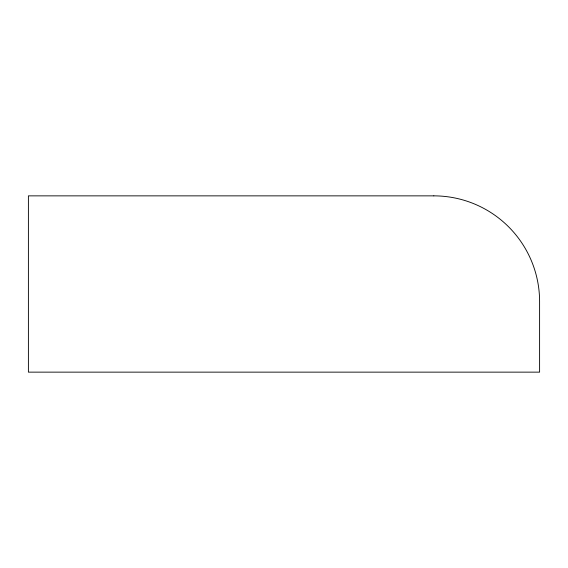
<?xml version="1.0" encoding="UTF-8"?>
<svg xmlns="http://www.w3.org/2000/svg" width="568" height="568" viewBox="0 0 568 568"><rect width="100%" height="100%" fill="white"/><g stroke="black" fill="none" stroke-linecap="round" stroke-linejoin="round"><path stroke-width="0.85" d="M433.831 195.861L28.4 195.861L28.4 372.139L539.6 372.139L539.6 301.629A105.769 105.769 0 0 0 433.831 195.861"/></g></svg>
